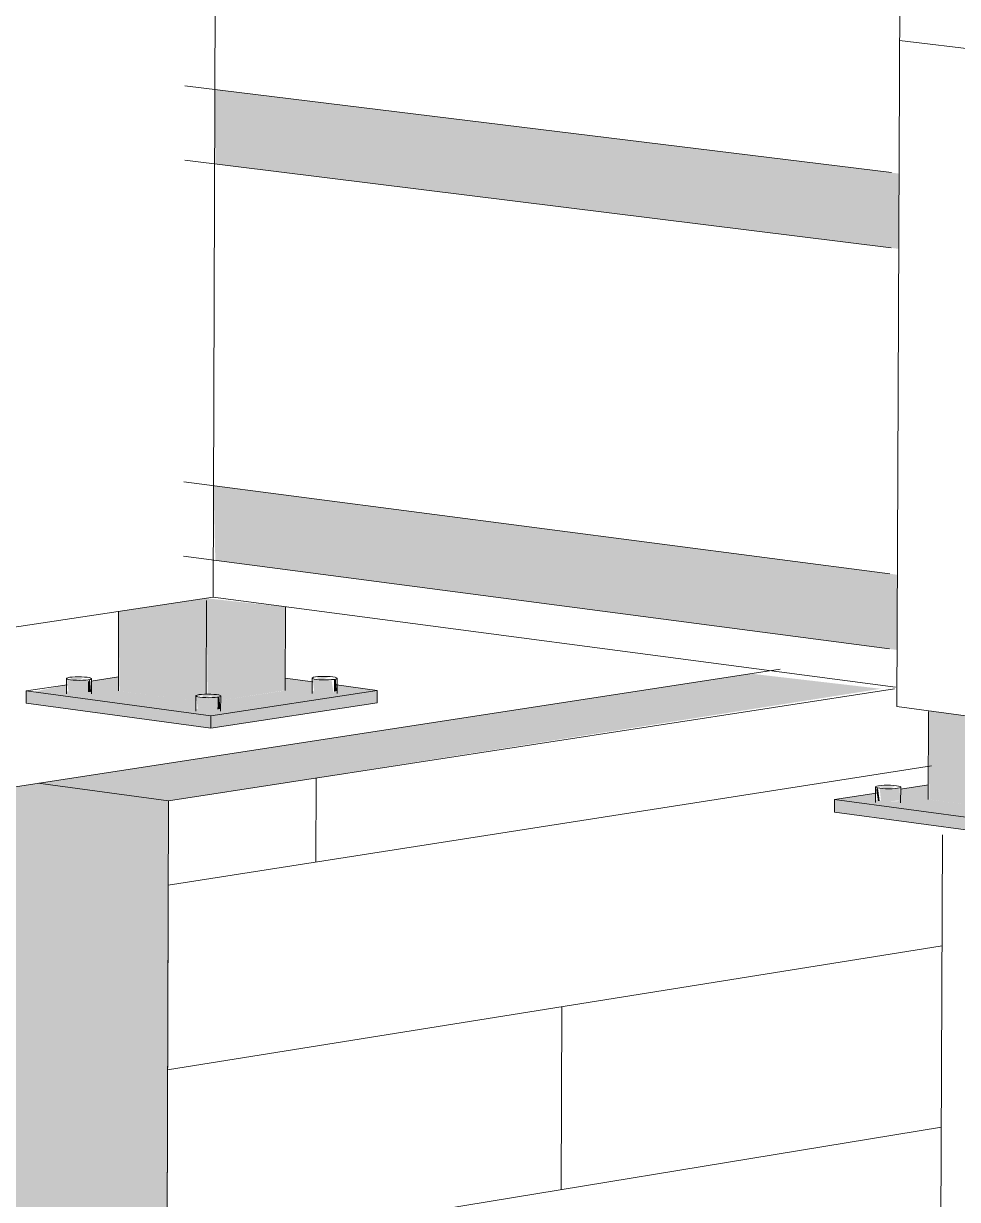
# Model space of a CAD drawing. Header units: inches. Extents: x 5690 to 5695, y -585 to 907.
# Drawn here: x 5694.37083 to 5694.39315, y 381.85535 to 381.88345 of the extents above; entities that cross this region are included whole.
import ezdxf

# ---------------------------------------------------------------- set-up
doc = ezdxf.new("R2010")
doc.units = ezdxf.units.IN
doc.header["$MEASUREMENT"] = 0
for name, color, linetype, lineweight in [('A-DETL', 90, 'Continuous', 9), ('A-FLOR', 192, 'Continuous', 13), ('A-FLOR-HRAL', 11, 'Continuous', 9), ('A-WALL', 113, 'Continuous', 13), ('A-WALL-PATT-1', 111, 'Continuous', 9), ('S-BEAM', 12, 'Continuous', 9), ('S-FNDN', 32, 'Continuous', 13), ('S-FNDN-1', 32, 'Continuous', 9)]:
    doc.layers.add(name, color=color, linetype=linetype, lineweight=lineweight)

# ---------------------------------------------------------------- blocks, each defined once
blk = doc.blocks.new('FP_123-3D View 1 Copy 1 Copy 1 Copy 1')
at = {"layer": 'A-WALL-PATT-1'}
for p, q in [((-8118.681231, 381.862858), (-8118.662995, 381.86571)), ((-8118.677702, 381.86341), (-8118.677695, 381.865417)), ((-8118.681245, 381.858447), (-8118.662739, 381.861414)), ((-8118.67184, 381.855585), (-8118.671824, 381.859957)), ((-8118.681258, 381.854039), (-8118.662757, 381.857077))]:
    blk.add_line(p, q, dxfattribs=at)

msp = doc.modelspace()

# ---------------------------------------------------------------- hatches: boundary and pattern name
at = {"layer": 'A-FLOR-HRAL'}
h = msp.add_hatch(color=256, dxfattribs=at)
h.paths.add_polyline_path([(5694.374965, 381.867255), (5694.374999, 381.867378), (5694.375198, 381.867426), (5694.375205, 381.869717), (5694.373106, 381.869397), (5694.373128, 381.867502), (5694.374964, 381.867255)], flags=0)
h.paths.add_polyline_path([(5694.375255, 381.885819), (5694.375349, 381.915664), (5694.373244, 381.915432), (5694.373278, 381.913042), (5694.37438, 381.91313), (5694.374371, 381.913033), (5694.374388, 381.912999), (5694.374309, 381.912935), (5694.373236, 381.912814), (5694.37324, 381.909481), (5694.37437, 381.909582), (5694.374366, 381.909481), (5694.374377, 381.909444), (5694.374298, 381.909381), (5694.373226, 381.909256), (5694.373216, 381.905923), (5694.374339, 381.906032), (5694.374371, 381.905978), (5694.374349, 381.905931), (5694.374307, 381.905837), (5694.374287, 381.905828), (5694.373215, 381.9057), (5694.373205, 381.902368), (5694.374349, 381.902483), (5694.374296, 381.902285), (5694.374276, 381.902276), (5694.373204, 381.902145), (5694.373194, 381.898815), (5694.374336, 381.898907), (5694.374286, 381.898735), (5694.374266, 381.898726), (5694.373194, 381.898592), (5694.373184, 381.895265), (5694.374325, 381.895362), (5694.374275, 381.895187), (5694.374255, 381.895178), (5694.373183, 381.89504), (5694.373173, 381.891715), (5694.37434, 381.891818), (5694.374244, 381.891632), (5694.373172, 381.89149), (5694.373163, 381.888167), (5694.37433, 381.888275), (5694.374233, 381.888087), (5694.373162, 381.887942), (5694.373156, 381.88607), (5694.374148, 381.885951)], flags=0)
h = msp.add_hatch(color=256, dxfattribs=at)
h.paths.add_polyline_path([(5694.37554, 381.867276), (5694.377084, 381.867516), (5694.377091, 381.869511), (5694.375205, 381.869717), (5694.375233, 381.867426), (5694.375351, 381.867361), (5694.37554, 381.867342)], flags=0)
h.paths.add_polyline_path([(5694.375255, 381.885819), (5694.377145, 381.886076), (5694.377151, 381.887975), (5694.376143, 381.888135), (5694.376124, 381.888295), (5694.376743, 381.888247), (5694.377152, 381.888247), (5694.377162, 381.891523), (5694.376155, 381.89168), (5694.376136, 381.891837), (5694.376793, 381.891789), (5694.377163, 381.891794), (5694.377174, 381.895072), (5694.376166, 381.895227), (5694.376147, 381.89538), (5694.376845, 381.895333), (5694.377175, 381.895337), (5694.377185, 381.898623), (5694.376177, 381.898775), (5694.376159, 381.898926), (5694.376899, 381.898878), (5694.377186, 381.898882), (5694.377197, 381.902175), (5694.376184, 381.90232), (5694.376216, 381.90248), (5694.376273, 381.902498), (5694.377198, 381.902446), (5694.377208, 381.905729), (5694.3762, 381.905876), (5694.376181, 381.906036), (5694.377209, 381.905977), (5694.37722, 381.909285), (5694.376211, 381.90943), (5694.376212, 381.909599), (5694.376601, 381.90957), (5694.377221, 381.909544), (5694.377232, 381.912842), (5694.376222, 381.912984), (5694.376223, 381.913151), (5694.376652, 381.913122), (5694.377232, 381.913096), (5694.37724, 381.915487), (5694.375349, 381.915664), (5694.375256, 381.885952)], flags=0)
h = msp.add_hatch(color=256, dxfattribs=at)
h.paths.add_polyline_path([(5694.375313, 381.866908), (5694.379286, 381.867516), (5694.378585, 381.867609), (5694.378239, 381.867468), (5694.377746, 381.867498), (5694.377739, 381.867722), (5694.377086, 381.86781), (5694.377084, 381.867512), (5694.37554, 381.867276), (5694.375539, 381.867078), (5694.375513, 381.867068), (5694.375469, 381.867059), (5694.375047, 381.867059), (5694.374964, 381.867077), (5694.374964, 381.867255), (5694.373101, 381.867505), (5694.373101, 381.867836), (5694.372449, 381.867737), (5694.372448, 381.867482), (5694.371957, 381.867474), (5694.371875, 381.867492), (5694.371874, 381.86765), (5694.371057, 381.86748), (5694.375195, 381.866924)], flags=0)
h.paths.add_polyline_path([(5694.378319, 381.867503), (5694.378585, 381.867609), (5694.37832, 381.867645)], flags=0)
h = msp.add_hatch(color=256, dxfattribs=at)
h.paths.add_polyline_path([(5694.375186, 381.867343), (5694.37535, 381.867411), (5694.375111, 381.867402), (5694.375114, 381.867353), (5694.375184, 381.867343)], flags=0)
h.paths.add_polyline_path([(5694.372173, 381.867756), (5694.372248, 381.867815), (5694.371957, 381.867809), (5694.371973, 381.867777), (5694.372171, 381.867756)], flags=0)
h.paths.add_polyline_path([(5694.377968, 381.867767), (5694.378122, 381.867836), (5694.377829, 381.867829), (5694.377881, 381.867786), (5694.377967, 381.867767)], flags=0)
for points in [[(5694.378239, 381.867468), (5694.378191, 381.867772), (5694.377778, 381.867787), (5694.377747, 381.867767), (5694.377779, 381.867492), (5694.378191, 381.867469), (5694.378218, 381.867468)], [(5694.378249, 381.867484), (5694.378319, 381.867503), (5694.378294, 381.867787), (5694.37825, 381.867767), (5694.37825, 381.867655)], [(5694.372173, 381.867461), (5694.372377, 381.867474), (5694.372378, 381.867769), (5694.371957, 381.867768), (5694.371875, 381.867757), (5694.371908, 381.867482), (5694.372172, 381.867461)], [(5694.372377, 381.867474), (5694.372447, 381.867482), (5694.372422, 381.867777), (5694.372378, 381.867728)], [(5694.375313, 381.866613), (5694.379285, 381.867222), (5694.379286, 381.867516), (5694.375313, 381.866908)], [(5694.375313, 381.866613), (5694.375313, 381.866908), (5694.370899, 381.867502), (5694.370899, 381.867207), (5694.375195, 381.866629)], [(5694.37535, 381.867045), (5694.375374, 381.86705), (5694.375468, 381.867059), (5694.375469, 381.867354), (5694.375047, 381.867354), (5694.374965, 381.867343), (5694.374997, 381.867067), (5694.37534, 381.867045)], [(5694.375468, 381.867059), (5694.375538, 381.867078), (5694.375513, 381.867363), (5694.375469, 381.867343), (5694.375469, 381.867177)], [(5694.394391, 381.864649), (5694.394426, 381.864756), (5694.394479, 381.864798), (5694.39461, 381.864821), (5694.394618, 381.866735), (5694.392457, 381.867022), (5694.392477, 381.864906), (5694.394389, 381.864649)], [(5694.394763, 381.864294), (5694.398726, 381.86492), (5694.397747, 381.865051), (5694.397708, 381.864891), (5694.397316, 381.86488), (5694.397164, 381.864906), (5694.39713, 381.865133), (5694.396495, 381.865218), (5694.396492, 381.864916), (5694.394974, 381.864677), (5694.394978, 381.864458), (5694.394475, 381.864449), (5694.394389, 381.864464), (5694.39438, 381.86465), (5694.392449, 381.864909), (5694.392449, 381.865256), (5694.391789, 381.865152), (5694.391793, 381.864886), (5694.391719, 381.864868), (5694.391433, 381.864865), (5694.391205, 381.864896), (5694.391205, 381.865061), (5694.390214, 381.864906), (5694.394606, 381.864315)], [(5694.391292, 381.864868), (5694.39125, 381.865183), (5694.391206, 381.865163), (5694.39125, 381.864869), (5694.391291, 381.864868)], [(5694.391512, 381.864864), (5694.391787, 381.864885), (5694.391763, 381.865185), (5694.391431, 381.865164), (5694.391293, 381.865164), (5694.391324, 381.864867), (5694.391511, 381.864864)], [(5694.394762, 381.863994), (5694.394763, 381.864294), (5694.390214, 381.864906), (5694.390214, 381.864607), (5694.394606, 381.864015)]]:
    msp.add_hatch(color=256, dxfattribs=at).paths.add_polyline_path(points, flags=0)
h = msp.add_hatch(color=256, dxfattribs=at)
h.paths.add_polyline_path([(5694.394697, 381.864736), (5694.394826, 381.864806), (5694.394541, 381.864805), (5694.394544, 381.864762), (5694.394694, 381.864736)], flags=0)
h.paths.add_polyline_path([(5694.391512, 381.865163), (5694.391658, 381.865221), (5694.39125, 381.865226), (5694.391291, 381.865201), (5694.39151, 381.865163)], flags=0)
h.paths.add_polyline_path([(5694.397472, 381.865173), (5694.39747, 381.865223), (5694.397469, 381.865173)], flags=0)
at = {"layer": 'S-BEAM'}
for points in [[(5694.391747, 381.87807), (5694.391755, 381.879868), (5694.375405, 381.881875), (5694.375416, 381.880096), (5694.391701, 381.878075)], [(5694.391707, 381.868482), (5694.391702, 381.870281), (5694.375375, 381.872405), (5694.375417, 381.870625), (5694.391702, 381.868483)]]:
    msp.add_hatch(color=256, dxfattribs=at).paths.add_polyline_path(points, flags=0)
at = {"layer": 'S-FNDN'}
for points in [[(5694.374297, 381.864872), (5694.391322, 381.867554), (5694.388226, 381.867914), (5694.371194, 381.865294), (5694.374017, 381.86491)], [(5694.37402, 381.774507), (5694.374297, 381.864872), (5694.371194, 381.865294), (5694.368976, 381.864949), (5694.368971, 381.863053), (5694.366701, 381.862696), (5694.367112, 381.862639), (5694.367112, 381.862415), (5694.370378, 381.862053), (5694.370357, 381.854631), (5694.36709, 381.854092), (5694.366886, 381.776104), (5694.367166, 381.776028), (5694.367166, 381.775924), (5694.369594, 381.775422)]]:
    msp.add_hatch(color=256, dxfattribs=at).paths.add_polyline_path(points, flags=0)

# ---------------------------------------------------------------- linework, layer by layer
at = {"layer": 'A-DETL'}
msp.add_line((5694.374018, 381.773874), (5694.374289, 381.862252), dxfattribs=at)
at = {"layer": 'A-FLOR'}
for p, q in [((5694.391779, 381.88606), (5694.3917, 381.867127)), ((5694.375416, 381.885429), (5694.375367, 381.869744)), ((5694.375367, 381.869744), (5694.370559, 381.86902)), ((5694.391666, 381.867589), (5694.375367, 381.869744)), ((5694.38891, 381.868024), (5694.370004, 381.865117)), ((5694.604684, 381.838896), (5694.3917, 381.867127))]:
    msp.add_line(p, q, dxfattribs=at)
at = {"layer": 'A-FLOR-HRAL'}
for p, q in [((5694.375198, 381.867417), (5694.375205, 381.869664)), ((5694.377084, 381.867511), (5694.377091, 381.869504)), ((5694.373106, 381.869391), (5694.373101, 381.867504)), ((5694.37186, 381.867435), (5694.371861, 381.8678)), ((5694.373106, 381.867837), (5694.37245, 381.867737)), ((5694.372455, 381.867797), (5694.372454, 381.867432)), ((5694.377744, 381.867722), (5694.377083, 381.86781)), ((5694.37773, 381.867445), (5694.377732, 381.86781)), ((5694.378326, 381.867807), (5694.378324, 381.867441)), ((5694.371878, 381.86765), (5694.370899, 381.867502)), ((5694.375313, 381.866908), (5694.379286, 381.867516)), ((5694.379286, 381.867516), (5694.37831, 381.867646)), ((5694.379285, 381.867222), (5694.379286, 381.867516)), ((5694.370899, 381.867502), (5694.370898, 381.867207)), ((5694.370899, 381.867502), (5694.375313, 381.866908)), ((5694.374949, 381.86702), (5694.37495, 381.867386)), ((5694.375545, 381.867383), (5694.375544, 381.867016)), ((5694.375313, 381.866613), (5694.370898, 381.867207)), ((5694.379285, 381.867222), (5694.375313, 381.866613)), ((5694.392449, 381.864908), (5694.392457, 381.867014)), ((5694.375313, 381.866613), (5694.375313, 381.866908)), ((5694.392455, 381.865257), (5694.391791, 381.865153)), ((5694.391209, 381.865062), (5694.390214, 381.864906)), ((5694.391189, 381.864833), (5694.39119, 381.865209)), ((5694.391248, 381.865183), (5694.391293, 381.865175)), ((5694.391793, 381.865204), (5694.391792, 381.864829)), ((5694.390213, 381.864607), (5694.390214, 381.864906)), ((5694.390214, 381.864906), (5694.394763, 381.864294)), ((5694.394762, 381.863994), (5694.390213, 381.864607))]:
    msp.add_line(p, q, dxfattribs=at)
for points in [[(5694.371938, 381.867828, 0), (5694.371894, 381.867819, 0), (5694.371868, 381.867809, 0), (5694.371861, 381.867798, 0), (5694.371875, 381.867787, 0), (5694.371909, 381.867777, 0), (5694.371959, 381.867768, 0), (5694.372023, 381.867761, 0), (5694.372096, 381.867757, 0), (5694.372173, 381.867756, 0), (5694.372249, 381.867757, 0), (5694.372319, 381.867762, 0), (5694.372378, 381.867769, 0)], [(5694.372455, 381.867797, 0), (5694.372455, 381.867799, 0), (5694.372441, 381.86781, 0), (5694.372407, 381.86782, 0), (5694.372357, 381.867828, 0), (5694.372293, 381.867835, 0), (5694.37222, 381.867839, 0), (5694.372143, 381.86784, 0), (5694.372067, 381.867839, 0), (5694.371997, 381.867834, 0), (5694.371938, 381.867828, 0)], [(5694.372378, 381.867769, 0), (5694.372422, 381.867777, 0), (5694.372448, 381.867788, 0)], [(5694.377808, 381.867838, 0), (5694.377764, 381.867829, 0), (5694.377738, 381.867818, 0), (5694.377732, 381.867808, 0), (5694.377747, 381.867797, 0), (5694.37778, 381.867786, 0), (5694.377831, 381.867778, 0), (5694.377895, 381.867771, 0), (5694.377968, 381.867767, 0), (5694.378045, 381.867766, 0), (5694.378121, 381.867767, 0), (5694.378191, 381.867772, 0), (5694.37825, 381.867779, 0)], [(5694.378326, 381.867806, 0), (5694.378325, 381.867809, 0), (5694.378311, 381.867819, 0), (5694.378278, 381.86783, 0), (5694.378227, 381.867838, 0), (5694.378163, 381.867845, 0), (5694.37809, 381.867849, 0), (5694.378013, 381.86785, 0), (5694.377936, 381.867849, 0), (5694.377867, 381.867844, 0), (5694.377808, 381.867838, 0)], [(5694.37825, 381.867779, 0), (5694.378294, 381.867787, 0), (5694.37832, 381.867798, 0)], [(5694.375027, 381.867414, 0), (5694.374983, 381.867405, 0), (5694.374957, 381.867394, 0), (5694.374951, 381.867383, 0), (5694.374965, 381.867372, 0), (5694.374998, 381.867362, 0), (5694.375049, 381.867354, 0), (5694.375113, 381.867347, 0), (5694.375186, 381.867343, 0), (5694.375264, 381.867341, 0), (5694.37534, 381.867343, 0), (5694.37541, 381.867347, 0), (5694.375469, 381.867354, 0)], [(5694.375546, 381.867382, 0), (5694.375545, 381.867384, 0), (5694.375531, 381.867395, 0), (5694.375498, 381.867406, 0), (5694.375447, 381.867414, 0), (5694.375383, 381.867421, 0), (5694.37531, 381.867425, 0), (5694.375232, 381.867426, 0), (5694.375156, 381.867425, 0), (5694.375086, 381.86742, 0), (5694.375027, 381.867414, 0)], [(5694.375469, 381.867354, 0), (5694.375513, 381.867363, 0), (5694.375539, 381.867373, 0)], [(5694.391691, 381.865238, 0), (5694.391625, 381.865244, 0), (5694.391551, 381.865249, 0), (5694.391472, 381.86525, 0), (5694.391395, 381.865248, 0), (5694.391324, 381.865244, 0), (5694.391265, 381.865237, 0), (5694.391222, 381.865228, 0), (5694.391196, 381.865217, 0), (5694.391191, 381.865206, 0), (5694.391207, 381.865195, 0), (5694.391241, 381.865184, 0)], [(5694.391293, 381.865175, 0), (5694.391359, 381.865169, 0), (5694.391433, 381.865164, 0), (5694.391512, 381.865163, 0), (5694.391589, 381.865165, 0), (5694.39166, 381.865169, 0), (5694.391719, 381.865176, 0), (5694.391763, 381.865185, 0), (5694.391788, 381.865196, 0)], [(5694.391794, 381.865204, 0), (5694.391793, 381.865207, 0), (5694.391778, 381.865218, 0), (5694.391743, 381.865229, 0), (5694.391691, 381.865238, 0)]]:
    msp.add_polyline3d(points, dxfattribs=at)
at = {"layer": 'A-WALL'}
for p, q in [((5694.391766, 381.883052), (5694.605014, 381.857405)), ((5694.392794, 381.864064), (5694.392434, 381.779231))]:
    msp.add_line(p, q, dxfattribs=at)
at = {"layer": 'S-BEAM'}
for p, q in [((5694.391576, 381.87989), (5694.374689, 381.881963)), ((5694.374684, 381.880187), (5694.391568, 381.878092)), ((5694.374661, 381.872498), (5694.391536, 381.870302)), ((5694.374655, 381.870725), (5694.391529, 381.868506))]:
    msp.add_line(p, q, dxfattribs=at)
at = {"layer": 'S-FNDN'}
for p, q in [((5694.391645, 381.867554), (5694.374297, 381.864872)), ((5694.374297, 381.864872), (5694.371181, 381.865296)), ((5694.374297, 381.864872), (5694.37402, 381.774507))]:
    msp.add_line(p, q, dxfattribs=at)

# ---------------------------------------------------------------- block references
at = {"layer": 'S-FNDN-1'}
msp.add_blockref('FP_123-3D View 1 Copy 1 Copy 1 Copy 1', (13813.055522, 0), dxfattribs=at)

doc.saveas('drawing.dxf')
